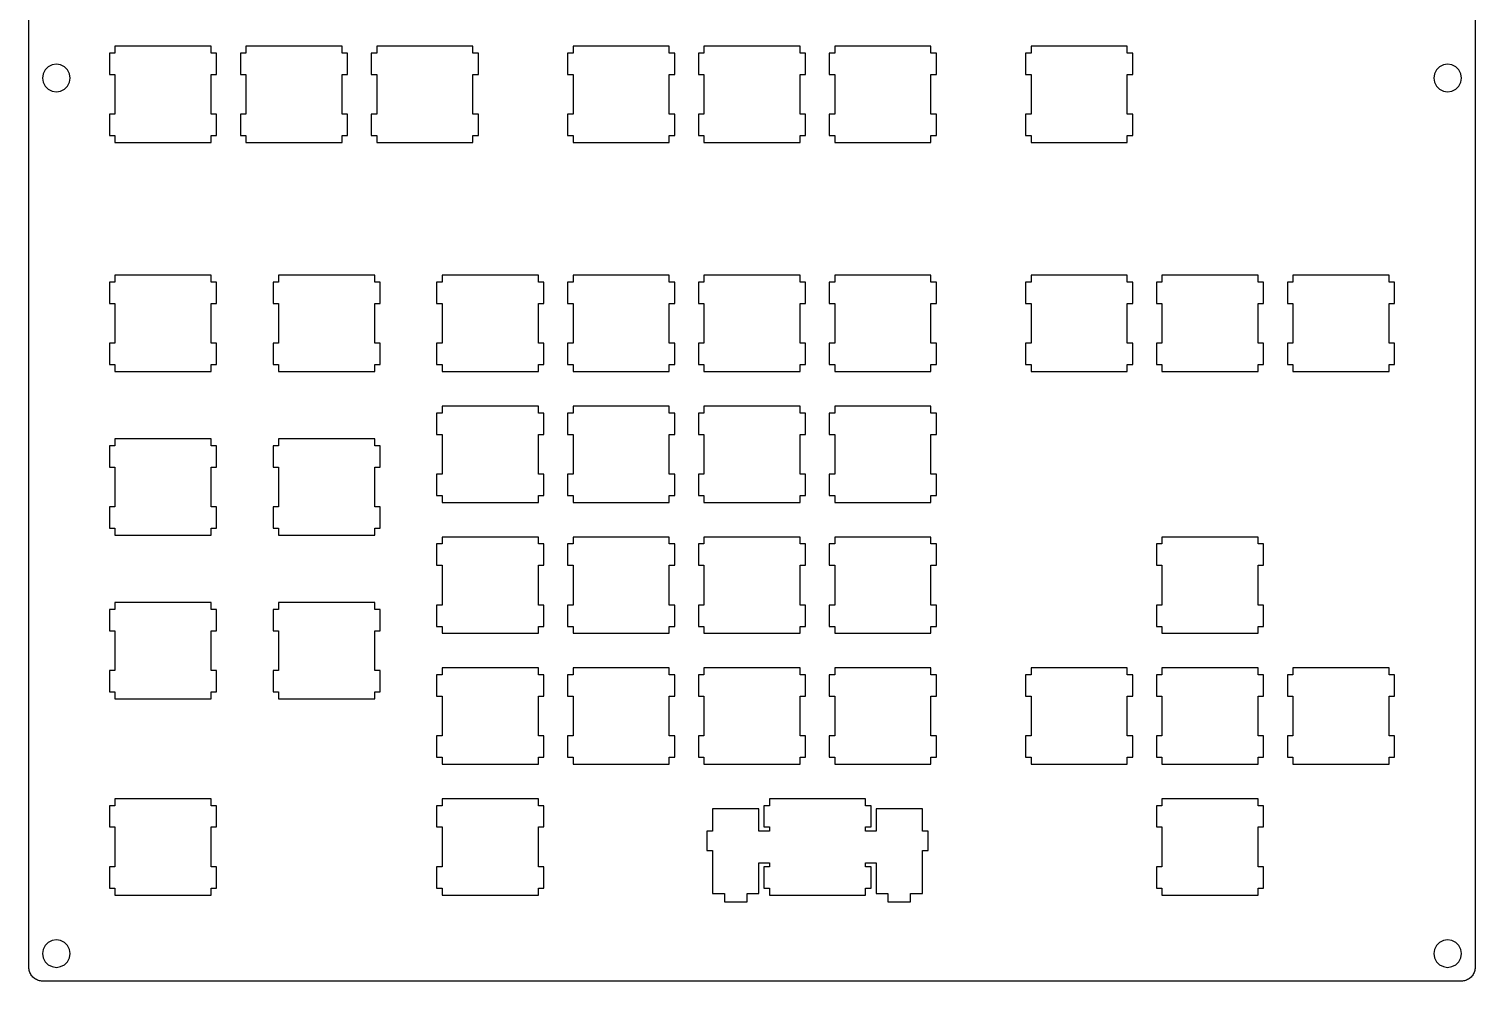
# Model space of a CAD drawing. Extents: x 0 to 211, y 0 to 263.
# Drawn here: x 0.1 to 210.6, y 0.2 to 138.8 of the extents above; entities that cross this region are included whole.
import ezdxf

# ---------------------------------------------------------------- set-up
doc = ezdxf.new("R2010")
doc.units = 0
doc.layers.get('0').update_dxf_attribs({"linetype": 'CONTINUOUS'})

msp = doc.modelspace()

# ---------------------------------------------------------------- linework, layer by layer
at = {"color": 0}
for p, q in [((0.09508, 2.18833), (0.09508, 261.076)), ((210.596, 261.076), (210.596, 2.18833)), ((12.6201, 135.252), (11.8194, 135.252)), ((11.8194, 135.252), (11.8194, 132.151)), ((12.6201, 136.252), (12.6201, 135.252)), ((26.6209, 136.252), (12.6201, 136.252)), ((26.6209, 135.252), (26.6209, 136.252)), ((27.4188, 135.252), (26.6209, 135.252)), ((27.4188, 132.151), (27.4188, 135.252)), ((31.6701, 135.252), (30.8708, 135.252)), ((30.8708, 135.252), (30.8708, 132.151)), ((31.6701, 136.252), (31.6701, 135.252)), ((45.671, 136.252), (31.6701, 136.252)), ((45.671, 135.252), (45.671, 136.252)), ((46.4704, 135.252), (45.671, 135.252)), ((46.4704, 132.151), (46.4704, 135.252)), ((50.7199, 135.252), (49.9209, 135.252)), ((49.9209, 135.252), (49.9209, 132.151)), ((50.7199, 136.252), (50.7199, 135.252)), ((64.721, 136.252), (50.7199, 136.252)), ((64.721, 135.252), (64.721, 136.252)), ((65.5204, 135.252), (64.721, 135.252)), ((65.5204, 132.151), (65.5204, 135.252)), ((79.2949, 135.252), (78.4959, 135.252)), ((78.4959, 135.252), (78.4959, 132.151)), ((79.2949, 136.252), (79.2949, 135.252)), ((93.296, 136.252), (79.2949, 136.252)), ((93.296, 135.252), (93.296, 136.252)), ((94.0954, 135.252), (93.296, 135.252)), ((94.0954, 132.151), (94.0954, 135.252)), ((98.3449, 135.252), (97.5459, 135.252)), ((97.5459, 135.252), (97.5459, 132.151)), ((98.3449, 136.252), (98.3449, 135.252)), ((112.346, 136.252), (98.3449, 136.252)), ((112.346, 135.252), (112.346, 136.252)), ((113.145, 135.252), (112.346, 135.252)), ((113.145, 132.151), (113.145, 135.252)), ((117.395, 135.252), (116.596, 135.252)), ((116.596, 135.252), (116.596, 132.151)), ((117.395, 136.252), (117.395, 135.252)), ((131.396, 136.252), (117.395, 136.252)), ((131.396, 135.252), (131.396, 136.252)), ((132.195, 135.252), (131.396, 135.252)), ((132.195, 132.151), (132.195, 135.252)), ((145.97, 135.252), (145.171, 135.252)), ((145.171, 135.252), (145.171, 132.151)), ((145.97, 136.252), (145.97, 135.252)), ((159.971, 136.252), (145.97, 136.252)), ((159.971, 135.252), (159.971, 136.252)), ((160.77, 135.252), (159.971, 135.252)), ((160.77, 132.151), (160.77, 135.252)), ((2.47633, 132.808), (2.19246, 132.25)), ((2.92006, 133.251), (2.47633, 132.808)), ((3.47679, 133.535), (2.92006, 133.251)), ((4.09554, 133.633), (3.47679, 133.535)), ((4.7129, 133.535), (4.09554, 133.633)), ((5.27099, 133.251), (4.7129, 133.535)), ((5.71334, 132.808), (5.27099, 133.251)), ((5.99722, 132.25), (5.71334, 132.808)), ((204.978, 132.808), (204.694, 132.25)), ((205.42, 133.251), (204.978, 132.808)), ((205.978, 133.535), (205.42, 133.251)), ((206.597, 133.633), (205.978, 133.535)), ((207.214, 133.535), (206.597, 133.633)), ((207.771, 133.251), (207.214, 133.535)), ((208.215, 132.808), (207.771, 133.251)), ((208.499, 132.25), (208.215, 132.808)), ((2.19246, 132.25), (2.09462, 131.633)), ((2.09462, 131.633), (2.19246, 131.014)), ((2.19246, 131.014), (2.47633, 130.458)), ((5.71334, 130.458), (5.99722, 131.014)), ((6.09505, 131.633), (5.99722, 132.25)), ((5.99722, 131.014), (6.09505, 131.633)), ((11.8194, 132.151), (12.6201, 132.151)), ((12.6201, 132.151), (12.6201, 126.352)), ((26.6209, 126.352), (26.6209, 132.151)), ((26.6209, 132.151), (27.4188, 132.151)), ((30.8708, 132.151), (31.6701, 132.151)), ((31.6701, 132.151), (31.6701, 126.352)), ((45.671, 126.352), (45.671, 132.151)), ((45.671, 132.151), (46.4704, 132.151)), ((49.9209, 132.151), (50.7199, 132.151)), ((50.7199, 132.151), (50.7199, 126.352)), ((64.721, 126.352), (64.721, 132.151)), ((64.721, 132.151), (65.5204, 132.151)), ((78.4959, 132.151), (79.2949, 132.151)), ((79.2949, 132.151), (79.2949, 126.352)), ((93.296, 126.352), (93.296, 132.151)), ((93.296, 132.151), (94.0954, 132.151)), ((97.5459, 132.151), (98.3449, 132.151)), ((98.3449, 132.151), (98.3449, 126.352)), ((112.346, 126.352), (112.346, 132.151)), ((112.346, 132.151), (113.145, 132.151)), ((116.596, 132.151), (117.395, 132.151)), ((117.395, 132.151), (117.395, 126.352)), ((131.396, 126.352), (131.396, 132.151)), ((131.396, 132.151), (132.195, 132.151)), ((145.171, 132.151), (145.97, 132.151)), ((145.97, 132.151), (145.97, 126.352)), ((159.971, 126.352), (159.971, 132.151)), ((159.971, 132.151), (160.77, 132.151)), ((204.694, 132.25), (204.596, 131.633)), ((204.596, 131.633), (204.694, 131.014)), ((204.694, 131.014), (204.978, 130.458)), ((208.215, 130.458), (208.499, 131.014)), ((208.596, 131.633), (208.499, 132.25)), ((208.499, 131.014), (208.596, 131.633)), ((2.47633, 130.458), (2.92006, 130.015)), ((2.92006, 130.015), (3.47679, 129.731)), ((3.47679, 129.731), (4.09554, 129.632)), ((4.09554, 129.632), (4.7129, 129.731)), ((4.7129, 129.731), (5.27099, 130.015)), ((5.27099, 130.015), (5.71334, 130.458)), ((204.978, 130.458), (205.42, 130.015)), ((205.42, 130.015), (205.978, 129.731)), ((205.978, 129.731), (206.597, 129.632)), ((206.597, 129.632), (207.214, 129.731)), ((207.214, 129.731), (207.771, 130.015)), ((207.771, 130.015), (208.215, 130.458)), ((12.6201, 126.352), (11.8194, 126.352)), ((11.8194, 126.352), (11.8194, 123.252)), ((27.4188, 126.352), (26.6209, 126.352)), ((27.4188, 123.252), (27.4188, 126.352)), ((31.6701, 126.352), (30.8708, 126.352)), ((30.8708, 126.352), (30.8708, 123.252)), ((46.4704, 126.352), (45.671, 126.352)), ((46.4704, 123.252), (46.4704, 126.352)), ((50.7199, 126.352), (49.9209, 126.352)), ((49.9209, 126.352), (49.9209, 123.252)), ((65.5204, 126.352), (64.721, 126.352)), ((65.5204, 123.252), (65.5204, 126.352)), ((79.2949, 126.352), (78.4959, 126.352)), ((78.4959, 126.352), (78.4959, 123.252)), ((94.0954, 126.352), (93.296, 126.352)), ((94.0954, 123.252), (94.0954, 126.352)), ((98.3449, 126.352), (97.5459, 126.352)), ((97.5459, 126.352), (97.5459, 123.252)), ((113.145, 126.352), (112.346, 126.352)), ((113.145, 123.252), (113.145, 126.352)), ((117.395, 126.352), (116.596, 126.352)), ((116.596, 126.352), (116.596, 123.252)), ((132.195, 126.352), (131.396, 126.352)), ((132.195, 123.252), (132.195, 126.352)), ((145.97, 126.352), (145.171, 126.352)), ((145.171, 126.352), (145.171, 123.252)), ((160.77, 126.352), (159.971, 126.352)), ((160.77, 123.252), (160.77, 126.352)), ((11.8194, 123.252), (12.6201, 123.252)), ((12.6201, 123.252), (12.6201, 122.251)), ((12.6201, 122.251), (26.6209, 122.251)), ((26.6209, 122.251), (26.6209, 123.252)), ((26.6209, 123.252), (27.4188, 123.252)), ((30.8708, 123.252), (31.6701, 123.252)), ((31.6701, 123.252), (31.6701, 122.251)), ((31.6701, 122.251), (45.671, 122.251)), ((45.671, 122.251), (45.671, 123.252)), ((45.671, 123.252), (46.4704, 123.252)), ((49.9209, 123.252), (50.7199, 123.252)), ((50.7199, 123.252), (50.7199, 122.251)), ((50.7199, 122.251), (64.721, 122.251)), ((64.721, 122.251), (64.721, 123.252)), ((64.721, 123.252), (65.5204, 123.252)), ((78.4959, 123.252), (79.2949, 123.252)), ((79.2949, 123.252), (79.2949, 122.251)), ((79.2949, 122.251), (93.296, 122.251)), ((93.296, 122.251), (93.296, 123.252)), ((93.296, 123.252), (94.0954, 123.252)), ((97.5459, 123.252), (98.3449, 123.252)), ((98.3449, 123.252), (98.3449, 122.251)), ((98.3449, 122.251), (112.346, 122.251)), ((112.346, 122.251), (112.346, 123.252)), ((112.346, 123.252), (113.145, 123.252)), ((116.596, 123.252), (117.395, 123.252)), ((117.395, 123.252), (117.395, 122.251)), ((117.395, 122.251), (131.396, 122.251)), ((131.396, 122.251), (131.396, 123.252)), ((131.396, 123.252), (132.195, 123.252)), ((145.171, 123.252), (145.97, 123.252)), ((145.97, 123.252), (145.97, 122.251)), ((145.97, 122.251), (159.971, 122.251)), ((159.971, 122.251), (159.971, 123.252)), ((159.971, 123.252), (160.77, 123.252)), ((12.6201, 101.914), (11.8194, 101.914)), ((11.8194, 101.914), (11.8194, 98.8148)), ((12.6201, 102.915), (12.6201, 101.914)), ((26.6209, 102.915), (12.6201, 102.915)), ((26.6209, 101.914), (26.6209, 102.915)), ((27.4188, 101.914), (26.6209, 101.914)), ((27.4188, 98.8148), (27.4188, 101.914)), ((36.4324, 101.914), (35.632, 101.914)), ((35.632, 101.914), (35.632, 98.8148)), ((36.4324, 102.915), (36.4324, 101.914)), ((50.4321, 102.915), (36.4324, 102.915)), ((50.4321, 101.914), (50.4321, 102.915)), ((51.2329, 101.914), (50.4321, 101.914)), ((51.2329, 98.8148), (51.2329, 101.914)), ((60.2449, 101.914), (59.4445, 101.914)), ((59.4445, 101.914), (59.4445, 98.8148)), ((60.2449, 102.915), (60.2449, 101.914)), ((74.246, 102.915), (60.2449, 102.915)), ((74.246, 101.914), (74.246, 102.915)), ((75.0454, 101.914), (74.246, 101.914)), ((75.0454, 98.8148), (75.0454, 101.914)), ((79.2949, 101.914), (78.4959, 101.914)), ((78.4959, 101.914), (78.4959, 98.8148)), ((79.2949, 102.915), (79.2949, 101.914)), ((93.296, 102.915), (79.2949, 102.915)), ((93.296, 101.914), (93.296, 102.915)), ((94.0954, 101.914), (93.296, 101.914)), ((94.0954, 98.8148), (94.0954, 101.914)), ((98.3449, 101.914), (97.5459, 101.914)), ((97.5459, 101.914), (97.5459, 98.8148)), ((98.3449, 102.915), (98.3449, 101.914)), ((112.346, 102.915), (98.3449, 102.915)), ((112.346, 101.914), (112.346, 102.915)), ((113.145, 101.914), (112.346, 101.914)), ((113.145, 98.8148), (113.145, 101.914)), ((117.395, 101.914), (116.596, 101.914)), ((116.596, 101.914), (116.596, 98.8148)), ((117.395, 102.915), (117.395, 101.914)), ((131.396, 102.915), (117.395, 102.915)), ((131.396, 101.914), (131.396, 102.915)), ((132.195, 101.914), (131.396, 101.914)), ((132.195, 98.8148), (132.195, 101.914)), ((145.97, 101.914), (145.171, 101.914)), ((145.171, 101.914), (145.171, 98.8148)), ((145.97, 102.915), (145.97, 101.914)), ((159.971, 102.915), (145.97, 102.915)), ((159.971, 101.914), (159.971, 102.915)), ((160.77, 101.914), (159.971, 101.914)), ((160.77, 98.8148), (160.77, 101.914)), ((165.02, 101.914), (164.221, 101.914)), ((164.221, 101.914), (164.221, 98.8148)), ((165.02, 102.915), (165.02, 101.914)), ((179.021, 102.915), (165.02, 102.915)), ((179.021, 101.914), (179.021, 102.915)), ((179.82, 101.914), (179.021, 101.914)), ((179.82, 98.8148), (179.82, 101.914)), ((184.07, 101.914), (183.271, 101.914)), ((183.271, 101.914), (183.271, 98.8148)), ((184.07, 102.915), (184.07, 101.914)), ((198.071, 102.915), (184.07, 102.915)), ((198.071, 101.914), (198.071, 102.915)), ((198.87, 101.914), (198.071, 101.914)), ((198.87, 98.8148), (198.87, 101.914)), ((11.8194, 98.8148), (12.6201, 98.8148)), ((12.6201, 98.8148), (12.6201, 93.0148)), ((26.6209, 93.0148), (26.6209, 98.8148)), ((26.6209, 98.8148), (27.4188, 98.8148)), ((35.632, 98.8148), (36.4324, 98.8148)), ((36.4324, 98.8148), (36.4324, 93.0148)), ((50.4321, 93.0148), (50.4321, 98.8148)), ((50.4321, 98.8148), (51.2329, 98.8148)), ((59.4445, 98.8148), (60.2449, 98.8148)), ((60.2449, 98.8148), (60.2449, 93.0148)), ((74.246, 93.0148), (74.246, 98.8148)), ((74.246, 98.8148), (75.0454, 98.8148)), ((78.4959, 98.8148), (79.2949, 98.8148)), ((79.2949, 98.8148), (79.2949, 93.0148)), ((93.296, 93.0148), (93.296, 98.8148)), ((93.296, 98.8148), (94.0954, 98.8148)), ((97.5459, 98.8148), (98.3449, 98.8148)), ((98.3449, 98.8148), (98.3449, 93.0148)), ((112.346, 93.0148), (112.346, 98.8148)), ((112.346, 98.8148), (113.145, 98.8148)), ((116.596, 98.8148), (117.395, 98.8148)), ((117.395, 98.8148), (117.395, 93.0148)), ((131.396, 93.0148), (131.396, 98.8148)), ((131.396, 98.8148), (132.195, 98.8148)), ((145.171, 98.8148), (145.97, 98.8148)), ((145.97, 98.8148), (145.97, 93.0148)), ((159.971, 93.0148), (159.971, 98.8148)), ((159.971, 98.8148), (160.77, 98.8148)), ((164.221, 98.8148), (165.02, 98.8148)), ((165.02, 98.8148), (165.02, 93.0148)), ((179.021, 93.0148), (179.021, 98.8148)), ((179.021, 98.8148), (179.82, 98.8148)), ((183.271, 98.8148), (184.07, 98.8148)), ((184.07, 98.8148), (184.07, 93.0148)), ((198.071, 93.0148), (198.071, 98.8148)), ((198.071, 98.8148), (198.87, 98.8148)), ((12.6201, 93.0148), (11.8194, 93.0148)), ((11.8194, 93.0148), (11.8194, 89.9142)), ((27.4188, 93.0148), (26.6209, 93.0148)), ((27.4188, 89.9142), (27.4188, 93.0148)), ((36.4324, 93.0148), (35.632, 93.0148)), ((35.632, 93.0148), (35.632, 89.9142)), ((51.2329, 93.0148), (50.4321, 93.0148)), ((51.2329, 89.9142), (51.2329, 93.0148)), ((60.2449, 93.0148), (59.4445, 93.0148)), ((59.4445, 93.0148), (59.4445, 89.9142)), ((75.0454, 93.0148), (74.246, 93.0148)), ((75.0454, 89.9142), (75.0454, 93.0148)), ((79.2949, 93.0148), (78.4959, 93.0148)), ((78.4959, 93.0148), (78.4959, 89.9142)), ((94.0954, 93.0148), (93.296, 93.0148)), ((94.0954, 89.9142), (94.0954, 93.0148)), ((98.3449, 93.0148), (97.5459, 93.0148)), ((97.5459, 93.0148), (97.5459, 89.9142)), ((113.145, 93.0148), (112.346, 93.0148)), ((113.145, 89.9142), (113.145, 93.0148)), ((117.395, 93.0148), (116.596, 93.0148)), ((116.596, 93.0148), (116.596, 89.9142)), ((132.195, 93.0148), (131.396, 93.0148)), ((132.195, 89.9142), (132.195, 93.0148)), ((145.97, 93.0148), (145.171, 93.0148)), ((145.171, 93.0148), (145.171, 89.9142)), ((160.77, 93.0148), (159.971, 93.0148)), ((160.77, 89.9142), (160.77, 93.0148)), ((165.02, 93.0148), (164.221, 93.0148)), ((164.221, 93.0148), (164.221, 89.9142)), ((179.82, 93.0148), (179.021, 93.0148)), ((179.82, 89.9142), (179.82, 93.0148)), ((184.07, 93.0148), (183.271, 93.0148)), ((183.271, 93.0148), (183.271, 89.9142)), ((198.87, 93.0148), (198.071, 93.0148)), ((198.87, 89.9142), (198.87, 93.0148)), ((11.8194, 89.9142), (12.6201, 89.9142)), ((12.6201, 89.9142), (12.6201, 88.9152)), ((12.6201, 88.9152), (26.6209, 88.9152)), ((26.6209, 88.9152), (26.6209, 89.9142)), ((26.6209, 89.9142), (27.4188, 89.9142)), ((35.632, 89.9142), (36.4324, 89.9142)), ((36.4324, 89.9142), (36.4324, 88.9152)), ((36.4324, 88.9152), (50.4321, 88.9152)), ((50.4321, 88.9152), (50.4321, 89.9142)), ((50.4321, 89.9142), (51.2329, 89.9142)), ((59.4445, 89.9142), (60.2449, 89.9142)), ((60.2449, 89.9142), (60.2449, 88.9152)), ((60.2449, 88.9152), (74.246, 88.9152)), ((74.246, 88.9152), (74.246, 89.9142)), ((74.246, 89.9142), (75.0454, 89.9142)), ((78.4959, 89.9142), (79.2949, 89.9142)), ((79.2949, 89.9142), (79.2949, 88.9152)), ((79.2949, 88.9152), (93.296, 88.9152)), ((93.296, 88.9152), (93.296, 89.9142)), ((93.296, 89.9142), (94.0954, 89.9142)), ((97.5459, 89.9142), (98.3449, 89.9142)), ((98.3449, 89.9142), (98.3449, 88.9152)), ((98.3449, 88.9152), (112.346, 88.9152)), ((112.346, 88.9152), (112.346, 89.9142)), ((112.346, 89.9142), (113.145, 89.9142)), ((116.596, 89.9142), (117.395, 89.9142)), ((117.395, 89.9142), (117.395, 88.9152)), ((117.395, 88.9152), (131.396, 88.9152)), ((131.396, 88.9152), (131.396, 89.9142)), ((131.396, 89.9142), (132.195, 89.9142)), ((145.171, 89.9142), (145.97, 89.9142)), ((145.97, 89.9142), (145.97, 88.9152)), ((145.97, 88.9152), (159.971, 88.9152)), ((159.971, 88.9152), (159.971, 89.9142)), ((159.971, 89.9142), (160.77, 89.9142)), ((164.221, 89.9142), (165.02, 89.9142)), ((165.02, 89.9142), (165.02, 88.9152)), ((165.02, 88.9152), (179.021, 88.9152)), ((179.021, 88.9152), (179.021, 89.9142)), ((179.021, 89.9142), (179.82, 89.9142)), ((183.271, 89.9142), (184.07, 89.9142)), ((184.07, 89.9142), (184.07, 88.9152)), ((184.07, 88.9152), (198.071, 88.9152)), ((198.071, 88.9152), (198.071, 89.9142)), ((198.071, 89.9142), (198.87, 89.9142)), ((60.2449, 82.8643), (59.4445, 82.8643)), ((59.4445, 82.8643), (59.4445, 79.7648)), ((60.2449, 83.8648), (60.2449, 82.8643)), ((74.246, 83.8648), (60.2449, 83.8648)), ((74.246, 82.8643), (74.246, 83.8648)), ((75.0454, 82.8643), (74.246, 82.8643)), ((75.0454, 79.7648), (75.0454, 82.8643)), ((79.2949, 82.8643), (78.4959, 82.8643)), ((78.4959, 82.8643), (78.4959, 79.7648)), ((79.2949, 83.8648), (79.2949, 82.8643)), ((93.296, 83.8648), (79.2949, 83.8648)), ((93.296, 82.8643), (93.296, 83.8648)), ((94.0954, 82.8643), (93.296, 82.8643)), ((94.0954, 79.7648), (94.0954, 82.8643)), ((98.3449, 82.8643), (97.5459, 82.8643)), ((97.5459, 82.8643), (97.5459, 79.7648)), ((98.3449, 83.8648), (98.3449, 82.8643)), ((112.346, 83.8648), (98.3449, 83.8648)), ((112.346, 82.8643), (112.346, 83.8648)), ((113.145, 82.8643), (112.346, 82.8643)), ((113.145, 79.7648), (113.145, 82.8643)), ((117.395, 82.8643), (116.596, 82.8643)), ((116.596, 82.8643), (116.596, 79.7648)), ((117.395, 83.8648), (117.395, 82.8643)), ((131.396, 83.8648), (117.395, 83.8648)), ((131.396, 82.8643), (131.396, 83.8648)), ((132.195, 82.8643), (131.396, 82.8643)), ((132.195, 79.7648), (132.195, 82.8643)), ((12.6201, 78.1018), (11.8194, 78.1018)), ((11.8194, 78.1018), (11.8194, 75.0013)), ((12.6201, 79.1023), (12.6201, 78.1018)), ((26.6209, 79.1023), (12.6201, 79.1023)), ((26.6209, 78.1018), (26.6209, 79.1023)), ((27.4188, 78.1018), (26.6209, 78.1018)), ((27.4188, 75.0013), (27.4188, 78.1018)), ((36.4324, 78.1018), (35.632, 78.1018)), ((35.632, 78.1018), (35.632, 75.0013)), ((36.4324, 79.1023), (36.4324, 78.1018)), ((50.4321, 79.1023), (36.4324, 79.1023)), ((50.4321, 78.1018), (50.4321, 79.1023)), ((51.2329, 78.1018), (50.4321, 78.1018)), ((51.2329, 75.0013), (51.2329, 78.1018)), ((59.4445, 79.7648), (60.2449, 79.7648)), ((60.2449, 79.7648), (60.2449, 73.9648)), ((74.246, 73.9648), (74.246, 79.7648)), ((74.246, 79.7648), (75.0454, 79.7648)), ((78.4959, 79.7648), (79.2949, 79.7648)), ((79.2949, 79.7648), (79.2949, 73.9648)), ((93.296, 73.9648), (93.296, 79.7648)), ((93.296, 79.7648), (94.0954, 79.7648)), ((97.5459, 79.7648), (98.3449, 79.7648)), ((98.3449, 79.7648), (98.3449, 73.9648)), ((112.346, 73.9648), (112.346, 79.7648)), ((112.346, 79.7648), (113.145, 79.7648)), ((116.596, 79.7648), (117.395, 79.7648)), ((117.395, 79.7648), (117.395, 73.9648)), ((131.396, 73.9648), (131.396, 79.7648)), ((131.396, 79.7648), (132.195, 79.7648)), ((11.8194, 75.0013), (12.6201, 75.0013)), ((12.6201, 75.0013), (12.6201, 69.2023)), ((26.6209, 69.2023), (26.6209, 75.0013)), ((26.6209, 75.0013), (27.4188, 75.0013)), ((35.632, 75.0013), (36.4324, 75.0013)), ((36.4324, 75.0013), (36.4324, 69.2023)), ((50.4321, 69.2023), (50.4321, 75.0013)), ((50.4321, 75.0013), (51.2329, 75.0013)), ((60.2449, 73.9648), (59.4445, 73.9648)), ((59.4445, 73.9648), (59.4445, 70.8642)), ((75.0454, 73.9648), (74.246, 73.9648)), ((75.0454, 70.8642), (75.0454, 73.9648)), ((79.2949, 73.9648), (78.4959, 73.9648)), ((78.4959, 73.9648), (78.4959, 70.8642)), ((94.0954, 73.9648), (93.296, 73.9648)), ((94.0954, 70.8642), (94.0954, 73.9648)), ((98.3449, 73.9648), (97.5459, 73.9648)), ((97.5459, 73.9648), (97.5459, 70.8642)), ((113.145, 73.9648), (112.346, 73.9648)), ((113.145, 70.8642), (113.145, 73.9648)), ((117.395, 73.9648), (116.596, 73.9648)), ((116.596, 73.9648), (116.596, 70.8642)), ((132.195, 73.9648), (131.396, 73.9648)), ((132.195, 70.8642), (132.195, 73.9648)), ((59.4445, 70.8642), (60.2449, 70.8642)), ((60.2449, 70.8642), (60.2449, 69.8652)), ((60.2449, 69.8652), (74.246, 69.8652)), ((74.246, 69.8652), (74.246, 70.8642)), ((74.246, 70.8642), (75.0454, 70.8642)), ((78.4959, 70.8642), (79.2949, 70.8642)), ((79.2949, 70.8642), (79.2949, 69.8652)), ((79.2949, 69.8652), (93.296, 69.8652)), ((93.296, 69.8652), (93.296, 70.8642)), ((93.296, 70.8642), (94.0954, 70.8642)), ((97.5459, 70.8642), (98.3449, 70.8642)), ((98.3449, 70.8642), (98.3449, 69.8652)), ((98.3449, 69.8652), (112.346, 69.8652)), ((112.346, 69.8652), (112.346, 70.8642)), ((112.346, 70.8642), (113.145, 70.8642)), ((116.596, 70.8642), (117.395, 70.8642)), ((117.395, 70.8642), (117.395, 69.8652)), ((117.395, 69.8652), (131.396, 69.8652)), ((131.396, 69.8652), (131.396, 70.8642)), ((131.396, 70.8642), (132.195, 70.8642)), ((12.6201, 69.2023), (11.8194, 69.2023)), ((11.8194, 69.2023), (11.8194, 66.1017)), ((27.4188, 69.2023), (26.6209, 69.2023)), ((27.4188, 66.1017), (27.4188, 69.2023)), ((36.4324, 69.2023), (35.632, 69.2023)), ((35.632, 69.2023), (35.632, 66.1017)), ((51.2329, 69.2023), (50.4321, 69.2023)), ((51.2329, 66.1017), (51.2329, 69.2023)), ((11.8194, 66.1017), (12.6201, 66.1017)), ((12.6201, 66.1017), (12.6201, 65.1013)), ((26.6209, 65.1013), (26.6209, 66.1017)), ((26.6209, 66.1017), (27.4188, 66.1017)), ((35.632, 66.1017), (36.4324, 66.1017)), ((36.4324, 66.1017), (36.4324, 65.1013)), ((50.4321, 65.1013), (50.4321, 66.1017)), ((50.4321, 66.1017), (51.2329, 66.1017)), ((12.6201, 65.1013), (26.6209, 65.1013)), ((36.4324, 65.1013), (50.4321, 65.1013)), ((60.2449, 63.8143), (59.4445, 63.8143)), ((59.4445, 63.8143), (59.4445, 60.7148)), ((60.2449, 64.8148), (60.2449, 63.8143)), ((74.246, 64.8148), (60.2449, 64.8148)), ((74.246, 63.8143), (74.246, 64.8148)), ((75.0454, 63.8143), (74.246, 63.8143)), ((75.0454, 60.7148), (75.0454, 63.8143)), ((79.2949, 63.8143), (78.4959, 63.8143)), ((78.4959, 63.8143), (78.4959, 60.7148)), ((79.2949, 64.8148), (79.2949, 63.8143)), ((93.296, 64.8148), (79.2949, 64.8148)), ((93.296, 63.8143), (93.296, 64.8148)), ((94.0954, 63.8143), (93.296, 63.8143)), ((94.0954, 60.7148), (94.0954, 63.8143)), ((98.3449, 63.8143), (97.5459, 63.8143)), ((97.5459, 63.8143), (97.5459, 60.7148)), ((98.3449, 64.8148), (98.3449, 63.8143)), ((112.346, 64.8148), (98.3449, 64.8148)), ((112.346, 63.8143), (112.346, 64.8148)), ((113.145, 63.8143), (112.346, 63.8143)), ((113.145, 60.7148), (113.145, 63.8143)), ((117.395, 63.8143), (116.596, 63.8143)), ((116.596, 63.8143), (116.596, 60.7148)), ((117.395, 64.8148), (117.395, 63.8143)), ((131.396, 64.8148), (117.395, 64.8148)), ((131.396, 63.8143), (131.396, 64.8148)), ((132.195, 63.8143), (131.396, 63.8143)), ((132.195, 60.7148), (132.195, 63.8143)), ((165.02, 63.8143), (164.221, 63.8143)), ((164.221, 63.8143), (164.221, 60.7148)), ((165.02, 64.8148), (165.02, 63.8143)), ((179.021, 64.8148), (165.02, 64.8148)), ((179.021, 63.8143), (179.021, 64.8148)), ((179.82, 63.8143), (179.021, 63.8143)), ((179.82, 60.7148), (179.82, 63.8143)), ((59.4445, 60.7148), (60.2449, 60.7148)), ((60.2449, 60.7148), (60.2449, 54.9148)), ((74.246, 54.9148), (74.246, 60.7148)), ((74.246, 60.7148), (75.0454, 60.7148)), ((78.4959, 60.7148), (79.2949, 60.7148)), ((79.2949, 60.7148), (79.2949, 54.9148)), ((93.296, 54.9148), (93.296, 60.7148)), ((93.296, 60.7148), (94.0954, 60.7148)), ((97.5459, 60.7148), (98.3449, 60.7148)), ((98.3449, 60.7148), (98.3449, 54.9148)), ((112.346, 54.9148), (112.346, 60.7148)), ((112.346, 60.7148), (113.145, 60.7148)), ((116.596, 60.7148), (117.395, 60.7148)), ((117.395, 60.7148), (117.395, 54.9148)), ((131.396, 54.9148), (131.396, 60.7148)), ((131.396, 60.7148), (132.195, 60.7148)), ((164.221, 60.7148), (165.02, 60.7148)), ((165.02, 60.7148), (165.02, 54.9148)), ((179.021, 54.9148), (179.021, 60.7148)), ((179.021, 60.7148), (179.82, 60.7148)), ((12.6201, 55.2898), (12.6201, 54.2893)), ((26.6209, 55.2898), (12.6201, 55.2898)), ((26.6209, 54.2893), (26.6209, 55.2898)), ((36.4324, 55.2898), (36.4324, 54.2893)), ((50.4321, 55.2898), (36.4324, 55.2898)), ((50.4321, 54.2893), (50.4321, 55.2898)), ((60.2449, 54.9148), (59.4445, 54.9148)), ((59.4445, 54.9148), (59.4445, 51.8142)), ((75.0454, 54.9148), (74.246, 54.9148)), ((75.0454, 51.8142), (75.0454, 54.9148)), ((79.2949, 54.9148), (78.4959, 54.9148)), ((78.4959, 54.9148), (78.4959, 51.8142)), ((94.0954, 54.9148), (93.296, 54.9148)), ((94.0954, 51.8142), (94.0954, 54.9148)), ((98.3449, 54.9148), (97.5459, 54.9148)), ((97.5459, 54.9148), (97.5459, 51.8142)), ((113.145, 54.9148), (112.346, 54.9148)), ((113.145, 51.8142), (113.145, 54.9148)), ((117.395, 54.9148), (116.596, 54.9148)), ((116.596, 54.9148), (116.596, 51.8142)), ((132.195, 54.9148), (131.396, 54.9148)), ((132.195, 51.8142), (132.195, 54.9148)), ((165.02, 54.9148), (164.221, 54.9148)), ((164.221, 54.9148), (164.221, 51.8142)), ((179.82, 54.9148), (179.021, 54.9148)), ((179.82, 51.8142), (179.82, 54.9148)), ((12.6201, 54.2893), (11.8194, 54.2893)), ((11.8194, 54.2893), (11.8194, 51.1898)), ((27.4188, 54.2893), (26.6209, 54.2893)), ((27.4188, 51.1898), (27.4188, 54.2893)), ((36.4324, 54.2893), (35.632, 54.2893)), ((35.632, 54.2893), (35.632, 51.1898)), ((51.2329, 54.2893), (50.4321, 54.2893)), ((51.2329, 51.1898), (51.2329, 54.2893)), ((11.8194, 51.1898), (12.6201, 51.1898)), ((12.6201, 51.1898), (12.6201, 45.3898)), ((26.6209, 45.3898), (26.6209, 51.1898)), ((26.6209, 51.1898), (27.4188, 51.1898)), ((35.632, 51.1898), (36.4324, 51.1898)), ((36.4324, 51.1898), (36.4324, 45.3898)), ((50.4321, 45.3898), (50.4321, 51.1898)), ((50.4321, 51.1898), (51.2329, 51.1898)), ((59.4445, 51.8142), (60.2449, 51.8142)), ((60.2449, 51.8142), (60.2449, 50.8152)), ((60.2449, 50.8152), (74.246, 50.8152)), ((74.246, 50.8152), (74.246, 51.8142)), ((74.246, 51.8142), (75.0454, 51.8142)), ((78.4959, 51.8142), (79.2949, 51.8142)), ((79.2949, 51.8142), (79.2949, 50.8152)), ((79.2949, 50.8152), (93.296, 50.8152)), ((93.296, 50.8152), (93.296, 51.8142)), ((93.296, 51.8142), (94.0954, 51.8142)), ((97.5459, 51.8142), (98.3449, 51.8142)), ((98.3449, 51.8142), (98.3449, 50.8152)), ((98.3449, 50.8152), (112.346, 50.8152)), ((112.346, 50.8152), (112.346, 51.8142)), ((112.346, 51.8142), (113.145, 51.8142)), ((116.596, 51.8142), (117.395, 51.8142)), ((117.395, 51.8142), (117.395, 50.8152)), ((117.395, 50.8152), (131.396, 50.8152)), ((131.396, 50.8152), (131.396, 51.8142)), ((131.396, 51.8142), (132.195, 51.8142)), ((164.221, 51.8142), (165.02, 51.8142)), ((165.02, 51.8142), (165.02, 50.8152)), ((165.02, 50.8152), (179.021, 50.8152)), ((179.021, 50.8152), (179.021, 51.8142)), ((179.021, 51.8142), (179.82, 51.8142)), ((12.6201, 45.3898), (11.8194, 45.3898)), ((11.8194, 45.3898), (11.8194, 42.2892)), ((27.4188, 45.3898), (26.6209, 45.3898)), ((27.4188, 42.2892), (27.4188, 45.3898)), ((36.4324, 45.3898), (35.632, 45.3898)), ((35.632, 45.3898), (35.632, 42.2892)), ((51.2329, 45.3898), (50.4321, 45.3898)), ((51.2329, 42.2892), (51.2329, 45.3898)), ((60.2449, 44.7643), (59.4445, 44.7643)), ((59.4445, 44.7643), (59.4445, 41.6648)), ((60.2449, 45.7648), (60.2449, 44.7643)), ((74.246, 45.7648), (60.2449, 45.7648)), ((74.246, 44.7643), (74.246, 45.7648)), ((75.0454, 44.7643), (74.246, 44.7643)), ((75.0454, 41.6648), (75.0454, 44.7643)), ((79.2949, 44.7643), (78.4959, 44.7643)), ((78.4959, 44.7643), (78.4959, 41.6648)), ((79.2949, 45.7648), (79.2949, 44.7643)), ((93.296, 45.7648), (79.2949, 45.7648)), ((93.296, 44.7643), (93.296, 45.7648)), ((94.0954, 44.7643), (93.296, 44.7643)), ((94.0954, 41.6648), (94.0954, 44.7643)), ((98.3449, 44.7643), (97.5459, 44.7643)), ((97.5459, 44.7643), (97.5459, 41.6648)), ((98.3449, 45.7648), (98.3449, 44.7643)), ((112.346, 45.7648), (98.3449, 45.7648)), ((112.346, 44.7643), (112.346, 45.7648)), ((113.145, 44.7643), (112.346, 44.7643)), ((113.145, 41.6648), (113.145, 44.7643)), ((117.395, 44.7643), (116.596, 44.7643)), ((116.596, 44.7643), (116.596, 41.6648)), ((117.395, 45.7648), (117.395, 44.7643)), ((131.396, 45.7648), (117.395, 45.7648)), ((131.396, 44.7643), (131.396, 45.7648)), ((132.195, 44.7643), (131.396, 44.7643)), ((132.195, 41.6648), (132.195, 44.7643)), ((145.97, 44.7643), (145.171, 44.7643)), ((145.171, 44.7643), (145.171, 41.6648)), ((145.97, 45.7648), (145.97, 44.7643)), ((159.971, 45.7648), (145.97, 45.7648)), ((159.971, 44.7643), (159.971, 45.7648)), ((160.77, 44.7643), (159.971, 44.7643)), ((160.77, 41.6648), (160.77, 44.7643)), ((165.02, 44.7643), (164.221, 44.7643)), ((164.221, 44.7643), (164.221, 41.6648)), ((165.02, 45.7648), (165.02, 44.7643)), ((179.021, 45.7648), (165.02, 45.7648)), ((179.021, 44.7643), (179.021, 45.7648)), ((179.82, 44.7643), (179.021, 44.7643)), ((179.82, 41.6648), (179.82, 44.7643)), ((184.07, 44.7643), (183.271, 44.7643)), ((183.271, 44.7643), (183.271, 41.6648)), ((184.07, 45.7648), (184.07, 44.7643)), ((198.071, 45.7648), (184.07, 45.7648)), ((198.071, 44.7643), (198.071, 45.7648)), ((198.87, 44.7643), (198.071, 44.7643)), ((198.87, 41.6648), (198.87, 44.7643)), ((11.8194, 42.2892), (12.6201, 42.2892)), ((12.6201, 42.2892), (12.6201, 41.2902)), ((26.6209, 41.2902), (26.6209, 42.2892)), ((26.6209, 42.2892), (27.4188, 42.2892)), ((35.632, 42.2892), (36.4324, 42.2892)), ((36.4324, 42.2892), (36.4324, 41.2902)), ((50.4321, 41.2902), (50.4321, 42.2892)), ((50.4321, 42.2892), (51.2329, 42.2892)), ((12.6201, 41.2902), (26.6209, 41.2902)), ((36.4324, 41.2902), (50.4321, 41.2902)), ((59.4445, 41.6648), (60.2449, 41.6648)), ((60.2449, 41.6648), (60.2449, 35.8648)), ((74.246, 35.8648), (74.246, 41.6648)), ((74.246, 41.6648), (75.0454, 41.6648)), ((78.4959, 41.6648), (79.2949, 41.6648)), ((79.2949, 41.6648), (79.2949, 35.8648)), ((93.296, 35.8648), (93.296, 41.6648)), ((93.296, 41.6648), (94.0954, 41.6648)), ((97.5459, 41.6648), (98.3449, 41.6648)), ((98.3449, 41.6648), (98.3449, 35.8648)), ((112.346, 35.8648), (112.346, 41.6648)), ((112.346, 41.6648), (113.145, 41.6648)), ((116.596, 41.6648), (117.395, 41.6648)), ((117.395, 41.6648), (117.395, 35.8648)), ((131.396, 35.8648), (131.396, 41.6648)), ((131.396, 41.6648), (132.195, 41.6648)), ((145.171, 41.6648), (145.97, 41.6648)), ((145.97, 41.6648), (145.97, 35.8648)), ((159.971, 35.8648), (159.971, 41.6648)), ((159.971, 41.6648), (160.77, 41.6648)), ((164.221, 41.6648), (165.02, 41.6648)), ((165.02, 41.6648), (165.02, 35.8648)), ((179.021, 35.8648), (179.021, 41.6648)), ((179.021, 41.6648), (179.82, 41.6648)), ((183.271, 41.6648), (184.07, 41.6648)), ((184.07, 41.6648), (184.07, 35.8648)), ((198.071, 35.8648), (198.071, 41.6648)), ((198.071, 41.6648), (198.87, 41.6648)), ((60.2449, 35.8648), (59.4445, 35.8648)), ((59.4445, 35.8648), (59.4445, 32.7642)), ((75.0454, 35.8648), (74.246, 35.8648)), ((75.0454, 32.7642), (75.0454, 35.8648)), ((79.2949, 35.8648), (78.4959, 35.8648)), ((78.4959, 35.8648), (78.4959, 32.7642)), ((94.0954, 35.8648), (93.296, 35.8648)), ((94.0954, 32.7642), (94.0954, 35.8648)), ((98.3449, 35.8648), (97.5459, 35.8648)), ((97.5459, 35.8648), (97.5459, 32.7642)), ((113.145, 35.8648), (112.346, 35.8648)), ((113.145, 32.7642), (113.145, 35.8648)), ((117.395, 35.8648), (116.596, 35.8648)), ((116.596, 35.8648), (116.596, 32.7642)), ((132.195, 35.8648), (131.396, 35.8648)), ((132.195, 32.7642), (132.195, 35.8648)), ((145.97, 35.8648), (145.171, 35.8648)), ((145.171, 35.8648), (145.171, 32.7642)), ((160.77, 35.8648), (159.971, 35.8648)), ((160.77, 32.7642), (160.77, 35.8648)), ((165.02, 35.8648), (164.221, 35.8648)), ((164.221, 35.8648), (164.221, 32.7642)), ((179.82, 35.8648), (179.021, 35.8648)), ((179.82, 32.7642), (179.82, 35.8648)), ((184.07, 35.8648), (183.271, 35.8648)), ((183.271, 35.8648), (183.271, 32.7642)), ((198.87, 35.8648), (198.071, 35.8648)), ((198.87, 32.7642), (198.87, 35.8648)), ((59.4445, 32.7642), (60.2449, 32.7642)), ((60.2449, 32.7642), (60.2449, 31.7652)), ((60.2449, 31.7652), (74.246, 31.7652)), ((74.246, 31.7652), (74.246, 32.7642)), ((74.246, 32.7642), (75.0454, 32.7642)), ((78.4959, 32.7642), (79.2949, 32.7642)), ((79.2949, 32.7642), (79.2949, 31.7652)), ((79.2949, 31.7652), (93.296, 31.7652)), ((93.296, 31.7652), (93.296, 32.7642)), ((93.296, 32.7642), (94.0954, 32.7642)), ((97.5459, 32.7642), (98.3449, 32.7642)), ((98.3449, 32.7642), (98.3449, 31.7652)), ((98.3449, 31.7652), (112.346, 31.7652)), ((112.346, 31.7652), (112.346, 32.7642)), ((112.346, 32.7642), (113.145, 32.7642)), ((116.596, 32.7642), (117.395, 32.7642)), ((117.395, 32.7642), (117.395, 31.7652)), ((117.395, 31.7652), (131.396, 31.7652)), ((131.396, 31.7652), (131.396, 32.7642)), ((131.396, 32.7642), (132.195, 32.7642)), ((145.171, 32.7642), (145.97, 32.7642)), ((145.97, 32.7642), (145.97, 31.7652)), ((145.97, 31.7652), (159.971, 31.7652)), ((159.971, 31.7652), (159.971, 32.7642)), ((159.971, 32.7642), (160.77, 32.7642)), ((164.221, 32.7642), (165.02, 32.7642)), ((165.02, 32.7642), (165.02, 31.7652)), ((165.02, 31.7652), (179.021, 31.7652)), ((179.021, 31.7652), (179.021, 32.7642)), ((179.021, 32.7642), (179.82, 32.7642)), ((183.271, 32.7642), (184.07, 32.7642)), ((184.07, 32.7642), (184.07, 31.7652)), ((184.07, 31.7652), (198.071, 31.7652)), ((198.071, 31.7652), (198.071, 32.7642)), ((198.071, 32.7642), (198.87, 32.7642)), ((12.6201, 25.7142), (11.8194, 25.7142)), ((11.8194, 25.7142), (11.8194, 22.615)), ((12.6201, 26.7147), (12.6201, 25.7142)), ((26.6209, 26.7147), (12.6201, 26.7147)), ((26.6209, 25.7142), (26.6209, 26.7147)), ((27.4188, 25.7142), (26.6209, 25.7142)), ((27.4188, 22.615), (27.4188, 25.7142)), ((60.2449, 25.7142), (59.4445, 25.7142)), ((59.4445, 25.7142), (59.4445, 22.615)), ((60.2449, 26.7147), (60.2449, 25.7142)), ((74.246, 26.7147), (60.2449, 26.7147)), ((74.246, 25.7142), (74.246, 26.7147)), ((75.0454, 25.7142), (74.246, 25.7142)), ((75.0454, 22.615), (75.0454, 25.7142)), ((107.87, 25.7142), (107.071, 25.7142)), ((107.071, 25.7142), (107.071, 22.615)), ((107.87, 26.7147), (107.87, 25.7142)), ((121.871, 26.7147), (107.87, 26.7147)), ((121.871, 25.7142), (121.871, 26.7147)), ((122.67, 25.7142), (121.871, 25.7142)), ((122.67, 22.615), (122.67, 25.7142)), ((165.02, 25.7142), (164.221, 25.7142)), ((164.221, 25.7142), (164.221, 22.615)), ((165.02, 26.7147), (165.02, 25.7142)), ((179.021, 26.7147), (165.02, 26.7147)), ((179.021, 25.7142), (179.021, 26.7147)), ((179.82, 25.7142), (179.021, 25.7142)), ((179.82, 22.615), (179.82, 25.7142)), ((106.346, 25.2443), (99.5948, 25.2443)), ((99.5948, 25.2443), (99.5948, 22.0141)), ((106.346, 22.0141), (106.346, 25.2443)), ((130.146, 25.2443), (123.395, 25.2443)), ((123.395, 25.2443), (123.395, 22.0141)), ((130.146, 22.0141), (130.146, 25.2443)), ((11.8194, 22.615), (12.6201, 22.615)), ((12.6201, 22.615), (12.6201, 16.8148)), ((26.6209, 16.8148), (26.6209, 22.615)), ((26.6209, 22.615), (27.4188, 22.615)), ((59.4445, 22.615), (60.2449, 22.615)), ((60.2449, 22.615), (60.2449, 16.8148)), ((74.246, 16.8148), (74.246, 22.615)), ((74.246, 22.615), (75.0454, 22.615)), ((99.5948, 22.0141), (98.7707, 22.0141)), ((98.7707, 22.0141), (98.7707, 19.2154)), ((107.87, 22.0141), (106.346, 22.0141)), ((107.071, 22.615), (107.87, 22.615)), ((107.87, 22.615), (107.87, 22.0141)), ((121.871, 22.0141), (121.871, 22.615)), ((121.871, 22.615), (122.67, 22.615)), ((123.395, 22.0141), (121.871, 22.0141)), ((130.97, 22.0141), (130.146, 22.0141)), ((130.97, 19.2154), (130.97, 22.0141)), ((164.221, 22.615), (165.02, 22.615)), ((165.02, 22.615), (165.02, 16.8148)), ((179.021, 16.8148), (179.021, 22.615)), ((179.021, 22.615), (179.82, 22.615)), ((98.7707, 19.2154), (99.5948, 19.2154)), ((99.5948, 19.2154), (99.5948, 12.9453)), ((130.146, 12.9453), (130.146, 19.2154)), ((130.146, 19.2154), (130.97, 19.2154)), ((106.346, 12.9453), (106.346, 17.4143)), ((106.346, 17.4143), (107.87, 17.4143)), ((107.87, 17.4143), (107.87, 16.8148)), ((121.871, 16.8148), (121.871, 17.4143)), ((121.871, 17.4143), (123.395, 17.4143)), ((123.395, 17.4143), (123.395, 12.9453)), ((12.6201, 16.8148), (11.8194, 16.8148)), ((11.8194, 16.8148), (11.8194, 13.7142)), ((27.4188, 16.8148), (26.6209, 16.8148)), ((27.4188, 13.7142), (27.4188, 16.8148)), ((60.2449, 16.8148), (59.4445, 16.8148)), ((59.4445, 16.8148), (59.4445, 13.7142)), ((75.0454, 16.8148), (74.246, 16.8148)), ((75.0454, 13.7142), (75.0454, 16.8148)), ((107.87, 16.8148), (107.071, 16.8148)), ((107.071, 16.8148), (107.071, 13.7142)), ((122.67, 16.8148), (121.871, 16.8148)), ((122.67, 13.7142), (122.67, 16.8148)), ((165.02, 16.8148), (164.221, 16.8148)), ((164.221, 16.8148), (164.221, 13.7142)), ((179.82, 16.8148), (179.021, 16.8148)), ((179.82, 13.7142), (179.82, 16.8148)), ((11.8194, 13.7142), (12.6201, 13.7142)), ((12.6201, 13.7142), (12.6201, 12.7152)), ((12.6201, 12.7152), (26.6209, 12.7152)), ((26.6209, 12.7152), (26.6209, 13.7142)), ((26.6209, 13.7142), (27.4188, 13.7142)), ((59.4445, 13.7142), (60.2449, 13.7142)), ((60.2449, 13.7142), (60.2449, 12.7152)), ((60.2449, 12.7152), (74.246, 12.7152)), ((74.246, 12.7152), (74.246, 13.7142)), ((74.246, 13.7142), (75.0454, 13.7142)), ((99.5948, 12.9453), (101.32, 12.9453)), ((101.32, 12.9453), (101.32, 11.745)), ((104.621, 11.745), (104.621, 12.9453)), ((104.621, 12.9453), (106.346, 12.9453)), ((107.071, 13.7142), (107.87, 13.7142)), ((107.87, 13.7142), (107.87, 12.7152)), ((107.87, 12.7152), (121.871, 12.7152)), ((121.871, 12.7152), (121.871, 13.7142)), ((121.871, 13.7142), (122.67, 13.7142)), ((123.395, 12.9453), (125.12, 12.9453)), ((125.12, 12.9453), (125.12, 11.745)), ((128.421, 11.745), (128.421, 12.9453)), ((128.421, 12.9453), (130.146, 12.9453)), ((164.221, 13.7142), (165.02, 13.7142)), ((165.02, 13.7142), (165.02, 12.7152)), ((165.02, 12.7152), (179.021, 12.7152)), ((179.021, 12.7152), (179.021, 13.7142)), ((179.021, 13.7142), (179.82, 13.7142)), ((101.32, 11.745), (104.621, 11.745)), ((125.12, 11.745), (128.421, 11.745)), ((2.19246, 4.8066), (2.09462, 4.18924)), ((2.47633, 5.36469), (2.19246, 4.8066)), ((2.92006, 5.80704), (2.47633, 5.36469)), ((3.47679, 6.09092), (2.92006, 5.80704)), ((4.09554, 6.19016), (3.47679, 6.09092)), ((4.7129, 6.09092), (4.09554, 6.19016)), ((5.27099, 5.80704), (4.7129, 6.09092)), ((5.71334, 5.36469), (5.27099, 5.80704)), ((5.99722, 4.8066), (5.71334, 5.36469)), ((6.09505, 4.18924), (5.99722, 4.8066)), ((204.694, 4.8066), (204.596, 4.18924)), ((204.978, 5.36469), (204.694, 4.8066)), ((205.42, 5.80704), (204.978, 5.36469)), ((205.978, 6.09092), (205.42, 5.80704)), ((206.597, 6.19016), (205.978, 6.09092)), ((207.214, 6.09092), (206.597, 6.19016)), ((207.771, 5.80704), (207.214, 6.09092)), ((208.215, 5.36469), (207.771, 5.80704)), ((208.499, 4.8066), (208.215, 5.36469)), ((208.596, 4.18924), (208.499, 4.8066)), ((0.10197, 2.03123), (0.09508, 2.18833)), ((2.09462, 4.18924), (2.19246, 3.5705)), ((2.19246, 3.5705), (2.47633, 3.01239)), ((2.47633, 3.01239), (2.92006, 2.57142)), ((2.92006, 2.57142), (3.47679, 2.28617)), ((3.47679, 2.28617), (4.09554, 2.18833)), ((4.09554, 2.18833), (4.7129, 2.28617)), ((4.7129, 2.28617), (5.27099, 2.57142)), ((5.27099, 2.57142), (5.71334, 3.01239)), ((5.71334, 3.01239), (5.99722, 3.5705)), ((5.99722, 3.5705), (6.09505, 4.18924)), ((204.596, 4.18924), (204.694, 3.5705)), ((204.694, 3.5705), (204.978, 3.01239)), ((204.978, 3.01239), (205.42, 2.57142)), ((205.42, 2.57142), (205.978, 2.28617)), ((205.978, 2.28617), (206.597, 2.18833)), ((206.597, 2.18833), (207.214, 2.28617)), ((207.214, 2.28617), (207.771, 2.57142)), ((207.771, 2.57142), (208.215, 3.01239)), ((208.215, 3.01239), (208.499, 3.5705)), ((208.499, 3.5705), (208.596, 4.18924)), ((210.596, 2.18833), (210.589, 2.03123)), ((0.11989, 1.87551), (0.10197, 2.03123)), ((0.15021, 1.72117), (0.11989, 1.87551)), ((0.19293, 1.57097), (0.15021, 1.72117)), ((0.24805, 1.42351), (0.19293, 1.57097)), ((0.31282, 1.2802), (0.24805, 1.42351)), ((0.38999, 1.14377), (0.31282, 1.2802)), ((0.4768, 1.01286), (0.38999, 1.14377)), ((0.57464, 0.89021), (0.4768, 1.01286)), ((0.68075, 0.77446), (0.57464, 0.89021)), ((0.79651, 0.66835), (0.68075, 0.77446)), ((0.91915, 0.57051), (0.79651, 0.66835)), ((1.05006, 0.48369), (0.91915, 0.57051)), ((1.18787, 0.40652), (1.05006, 0.48369)), ((1.32981, 0.34038), (1.18787, 0.40652)), ((1.47588, 0.28663), (1.32981, 0.34038)), ((1.62884, 0.24391), (1.47588, 0.28663)), ((1.7818, 0.2136), (1.62884, 0.24391)), ((1.9389, 0.1943), (1.7818, 0.2136)), ((2.096, 0.18879), (1.9389, 0.1943)), ((208.596, 0.18879), (2.096, 0.18879)), ((208.752, 0.1943), (208.596, 0.18879)), ((208.908, 0.2136), (208.752, 0.1943)), ((209.062, 0.24391), (208.908, 0.2136)), ((209.215, 0.28663), (209.062, 0.24391)), ((209.361, 0.34038), (209.215, 0.28663)), ((209.503, 0.40652), (209.361, 0.34038)), ((209.641, 0.48369), (209.503, 0.40652)), ((209.772, 0.57051), (209.641, 0.48369)), ((209.895, 0.66835), (209.772, 0.57051)), ((210.01, 0.77446), (209.895, 0.66835)), ((210.116, 0.89021), (210.01, 0.77446)), ((210.214, 1.01286), (210.116, 0.89021)), ((210.301, 1.14377), (210.214, 1.01286)), ((210.378, 1.2802), (210.301, 1.14377)), ((210.443, 1.42351), (210.378, 1.2802)), ((210.498, 1.57097), (210.443, 1.42351)), ((210.541, 1.72117), (210.498, 1.57097)), ((210.571, 1.87551), (210.541, 1.72117)), ((210.589, 2.03123), (210.571, 1.87551))]:
    msp.add_line(p, q, dxfattribs=at)

doc.saveas('drawing.dxf')
